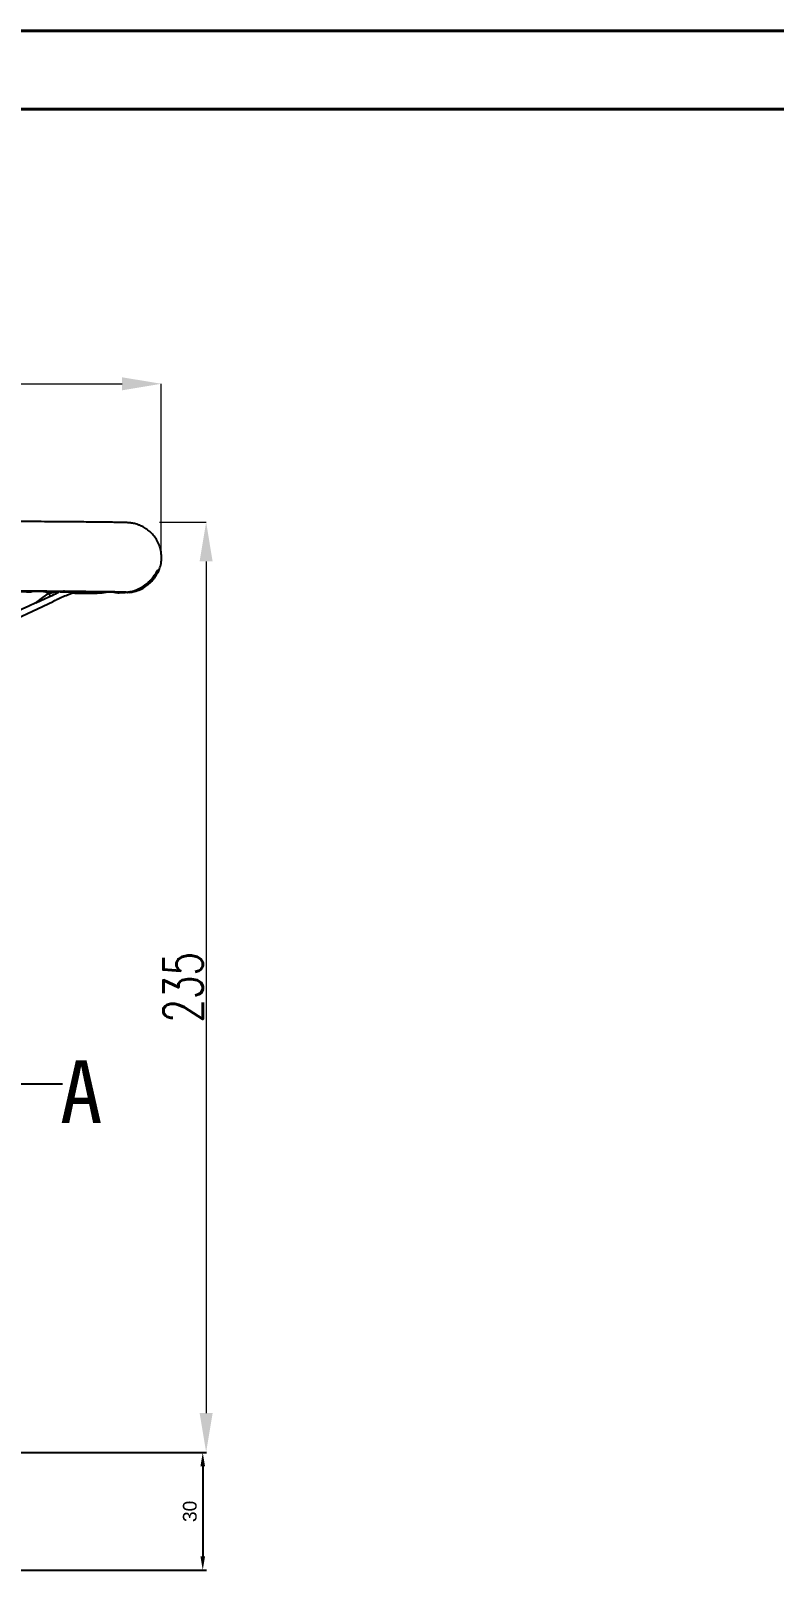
# Model space of a CAD drawing. Header units: millimetres. Extents: x 2462 to 4142, y 835 to 2023.
# Drawn here: x 3185.8 to 3375.4, y 1630.6 to 2023.3 of the extents above; entities that cross this region are included whole.
import ezdxf

# ---------------------------------------------------------------- set-up
doc = ezdxf.new("R2010")
doc.units = ezdxf.units.MM
for name, color, linetype, lineweight in [('AM_5', 3, 'Continuous', 25), ('文字', 7, 'Continuous', 13), ('标注', 3, 'Continuous', 13), ('粗实线', 7, 'Continuous', 40)]:
    doc.layers.add(name, color=color, linetype=linetype, lineweight=lineweight)
doc.layers.add('layer 1', color=7, linetype='Continuous')
doc.styles.add('SLDTEXTSTYLE1', font='txt.shx', dxfattribs={"width": 0.7, "bigfont": 'gbcbig.shx'})
doc.styles.get("Standard").update_dxf_attribs({"font": 'arial.ttf'})
doc.styles.add('STYLE1', font='txt.shx', dxfattribs={"width": 0.8, "height": 3, "bigfont": 'hzdx.shx'})
doc.dimstyles.new('AM_ISO$0', dxfattribs={"dimtxt": 3.5, "dimasz": 3.5, "dimexe": 1, "dimexo": 1, "dimgap": 1.5, "dimtad": 1, "dimdsep": 46, "dimtxsty": 'Standard', "dimcen": 0, "dimclrd": 256, "dimclre": 256, "dimclrt": 2, "dimadec": 0, "dimazin": 2, "dimtp": 0.1, "dimtm": 0.1, "dimtfac": 0.71, "dimtdec": 3, "dimtmove": 0, "dimatfit": 3, "dimfxl": 0, "dimlwd": -1, "dimlwe": -1, "dimarcsym": 0})
doc.dimstyles.new('SLDDIMSTYLE12$0', dxfattribs={"dimtxt": 12, "dimasz": 10, "dimexe": 0, "dimexo": 0.0625, "dimgap": 0.875, "dimtad": 1, "dimdec": 1, "dimlfac": 1.8, "dimrnd": 1e-09, "dimzin": 12, "dimdsep": 46, "dimtxsty": 'SLDTEXTSTYLE1', "dimcen": 0.09, "dimdle": 8.16, "dimclrd": 3, "dimclre": 3, "dimadec": 0, "dimazin": 3, "dimtfac": 1, "dimtdec": 1, "dimtofl": 0, "dimtmove": 0, "dimatfit": 3, "dimfxl": 0, "dimfrac": 2, "dimtolj": 1, "dimlwd": 5, "dimlwe": 5, "dimarcsym": 0})

# ---------------------------------------------------------------- blocks, each defined once
blk = doc.blocks.new('*D25')
at = {"layer": 'Defpoints', "color": 0, "transparency": 16777216}
for p in [(3219.05, 1933.25), (2915.99, 1888.01), (3219.05, 1888.01)]:
    blk.add_point(p, dxfattribs=at)
at = {"layer": '标注', "color": 3, "lineweight": 5, "transparency": 16777216}
blk.add_line((2915.99, 1888.08), (2915.99, 1933.25), dxfattribs=at)
at = {"layer": '标注', "color": 3, "linetype": 'Continuous', "lineweight": 5, "transparency": 16777216}
for p, q in [((2925.99, 1933.25), (3209.05, 1933.25)), ((3219.05, 1888.08), (3219.05, 1933.25))]:
    blk.add_line(p, q, dxfattribs=at)
at = {"layer": '标注', "color": 3, "transparency": 16777216}
for points in [[(2925.99, 1934.91), (2925.99, 1931.58), (2915.99, 1933.25)], [(3209.05, 1934.91), (3209.05, 1931.58), (3219.05, 1933.25)]]:
    blk.add_solid(points, dxfattribs=at)
at = {"layer": '标注', "color": 0, "transparency": 16777216, "insert": (3067.52, 1939.12), "char_height": 10, "attachment_point": 5, "style": 'SLDTEXTSTYLE1'}
blk.add_mtext('\\A1;300', dxfattribs=at)
blk = doc.blocks.new('*D26')
at = {"layer": 'Defpoints', "color": 0, "transparency": 16777216}
for p in [(3218.49, 1897.93), (3130.07, 1660.73), (3230.49, 1660.73)]:
    blk.add_point(p, dxfattribs=at)
at = {"layer": '标注', "color": 3, "lineweight": 5, "transparency": 16777216}
blk.add_line((3218.55, 1897.93), (3230.49, 1897.93), dxfattribs=at)
at = {"layer": '标注', "color": 3, "linetype": 'Continuous', "lineweight": 5, "transparency": 16777216}
for p, q in [((3230.49, 1887.93), (3230.49, 1670.73)), ((3130.14, 1660.73), (3230.49, 1660.73))]:
    blk.add_line(p, q, dxfattribs=at)
at = {"layer": '标注', "color": 3, "transparency": 16777216}
for points in [[(3228.82, 1887.93), (3232.15, 1887.93), (3230.49, 1897.93)], [(3228.82, 1670.73), (3232.15, 1670.73), (3230.49, 1660.73)]]:
    blk.add_solid(points, dxfattribs=at)
at = {"layer": '标注', "color": 0, "transparency": 16777216, "insert": (3224.61, 1779.33), "char_height": 10, "attachment_point": 5, "rotation": 90, "style": 'SLDTEXTSTYLE1'}
blk.add_mtext('\\A1;235', dxfattribs=at)
blk = doc.blocks.new('*D46')
at = {"layer": 'AM_5', "linetype": 'ByBlock', "transparency": 16777216}
blk.add_line((3140.14, 1660.65), (3230.62, 1660.65), dxfattribs=at)
at = {"layer": 'AM_5', "linetype": 'Continuous', "transparency": 16777216}
for p, q in [((3229.62, 1657.15), (3229.62, 1634.15)), ((3140.14, 1630.65), (3230.62, 1630.65))]:
    blk.add_line(p, q, dxfattribs=at)
at = {"layer": 'AM_5', "transparency": 16777216}
for points in [[(3229.04, 1657.15), (3230.21, 1657.15), (3229.62, 1660.65)], [(3229.04, 1634.15), (3230.21, 1634.15), (3229.62, 1630.65)]]:
    blk.add_solid(points, dxfattribs=at)
at = {"layer": 'Defpoints', "color": 0, "transparency": 16777216}
for p in [(3139.14, 1660.65), (3139.14, 1630.65), (3229.62, 1630.65)]:
    blk.add_point(p, dxfattribs=at)
at = {"layer": 'AM_5', "color": 2, "transparency": 16777216, "insert": (3226.34, 1645.65), "char_height": 3.5, "attachment_point": 5, "rotation": 90}
blk.add_mtext('30', dxfattribs=at)

msp = doc.modelspace()

# ---------------------------------------------------------------- linework, layer by layer
at = {"color": 7, "linetype": 'Continuous', "lineweight": 25}
for p, q in [((3151.048, 1858.809), (3191.437, 1877.756)), ((3181.288, 1880.291), (3185.772, 1880.258)), ((3186.017, 1880.384), (3181.363, 1880.413)), ((3185.772, 1880.258), (3186.017, 1880.384)), ((3186.061, 1880.335), (3185.827, 1880.218)), ((3186.025, 1880.293), (3186.173, 1880.369)), ((3190.275, 1879.745), (3189.269, 1880.323)), ((3190.275, 1879.745), (3192.233, 1880.288)), ((3191.766, 1877.912), (3191.437, 1877.756)), ((3193.49, 1880.16), (3193.619, 1880.278)), ((3193.49, 1880.16), (3193.869, 1880.156)), ((3194.392, 1880.325), (3194.268, 1880.186)), ((3194.268, 1880.186), (3197.646, 1880.152)), ((3197.92, 1880.296), (3194.392, 1880.325)), ((3195.158, 1879.363), (3195.128, 1879.352)), ((3197.366, 1880.218), (3195.158, 1879.363)), ((3196.661, 1879.945), (3197.197, 1879.908)), ((3197.576, 1879.853), (3197.524, 1879.855)), ((3197.524, 1879.855), (3197.567, 1879.853)), ((3197.576, 1879.853), (3202.64, 1879.883)), ((3197.646, 1880.152), (3197.92, 1880.296)), ((3197.804, 1880.18), (3198.003, 1880.285)), ((3202.622, 1879.883), (3202.679, 1879.887)), ((3202.679, 1879.887), (3202.64, 1879.883)), ((3203.238, 1879.885), (3202.64, 1879.883)), ((3202.65, 1879.89), (3203.419, 1879.895)), ((3203.419, 1879.895), (3203.559, 1879.954)), ((3207.389, 1880.042), (3207.916, 1879.982)), ((3208.272, 1879.941), (3208.262, 1879.942)), ((3208.272, 1879.941), (3209.825, 1879.981)), ((3210.399, 1879.992), (3208.856, 1879.949)), ((3209.79, 1879.982), (3209.368, 1880.005)), ((3209.79, 1879.982), (3209.819, 1879.988)), ((3209.805, 1879.981), (3209.825, 1879.982)), ((3209.819, 1879.988), (3209.825, 1879.981)), ((3210.399, 1879.992), (3209.825, 1879.981)), ((3210.416, 1879.998), (3210.574, 1880.003)), ((3210.574, 1880.003), (3210.547, 1880.056))]:
    msp.add_line(p, q, dxfattribs=at)
at = {"color": 7, "linetype": 'Continuous', "lineweight": 25, "flags": 128}
msp.add_lwpolyline([(3187.048, 1877.382), (3188.855, 1878.705), (3190.275, 1879.745)], dxfattribs=at)
at = {"color": 7, "linetype": 'Continuous', "lineweight": 25}
for centre, radius, start, end in [((3214.879, 1887.025), 3.562, 318.40996, 339.08522), ((3218.274, 1884.939), 0.818, 73.44819, 94.71903), ((3193.883, 1881.748), 4.127, 209.03679, 220.48957)]:
    msp.add_arc(centre, radius, start, end, dxfattribs=at)
for points, knots in [([(3218.485, 1885.705), (3218.639, 1886.147), (3218.967, 1887.09), (3219.138, 1888.655), (3219.041, 1890.28), (3218.649, 1891.827), (3218.04, 1893.193), (3217.266, 1894.369), (3216.38, 1895.349), (3215.433, 1896.135), (3214.479, 1896.733), (3213.582, 1897.155), (3212.803, 1897.428), (3212.174, 1897.592), (3211.692, 1897.687), (3211.317, 1897.743), (3211.006, 1897.778), (3210.721, 1897.803), (3210.407, 1897.823), (3209.943, 1897.844), (3209.226, 1897.865), (3208.092, 1897.89), (3206.672, 1897.914), (3204.924, 1897.939), (3202.893, 1897.963), (3200.573, 1897.988), (3197.964, 1898.012), (3195.07, 1898.037), (3191.896, 1898.061), (3188.45, 1898.086), (3184.737, 1898.111), (3180.765, 1898.135), (3176.544, 1898.16), (3172.083, 1898.184), (3167.39, 1898.208), (3162.477, 1898.232), (3157.354, 1898.255), (3152.033, 1898.278), (3146.525, 1898.3), (3140.844, 1898.322), (3134.993, 1898.344), (3130.204, 1898.361), (3127.325, 1898.37), (3126.493, 1898.373)], [0, 0, 0, 0, 0.0079196, 0.0168724, 0.0264298, 0.0353607, 0.0437515, 0.0516648, 0.0591206, 0.0661069, 0.072571, 0.0783858, 0.083384, 0.087719, 0.0919955, 0.096824, 0.1029102, 0.111382, 0.1241644, 0.1458179, 0.1859723, 0.2234477, 0.263159, 0.3018342, 0.3401259, 0.3782445, 0.4162719, 0.4542465, 0.4921881, 0.5301082, 0.5680135, 0.6059082, 0.6437954, 0.6816768, 0.7195538, 0.7574275, 0.7952986, 0.8331675, 0.8710346, 0.9089005, 0.9467651, 0.9846289, 1, 1, 1, 1]), ([(3210.091, 1880.081), (3210.429, 1880.119), (3211.577, 1880.248), (3213.479, 1880.911), (3215.45, 1882.225), (3216.8, 1883.669), (3217.497, 1884.685), (3217.911, 1885.356), (3218.123, 1885.706), (3218.185, 1885.742), (3218.206, 1885.754)], [0, 0, 0, 0, 0.0787785, 0.2675309, 0.4579374, 0.6295892, 0.7625011, 0.8280057, 0.9415138, 1, 1, 1, 1]), ([(3214.14, 1881.401), (3214.197, 1881.43), (3214.688, 1881.681), (3215.456, 1882.309), (3216.368, 1883.175), (3216.99, 1883.932), (3217.362, 1884.444), (3217.532, 1884.685), (3217.528, 1884.679), (3217.527, 1884.678)], [0, 0, 0, 0, 0.0304493, 0.2622235, 0.4820828, 0.6829034, 0.8360242, 0.9511726, 1, 1, 1, 1]), ([(3214.806, 1881.415), (3215.176, 1881.67), (3215.937, 1882.193), (3216.829, 1883.109), (3217.503, 1883.969), (3217.923, 1884.643), (3218.052, 1884.877), (3218.099, 1884.962)], [0, 0, 0, 0, 0.2259785, 0.4648151, 0.6795385, 0.8828111, 1, 1, 1, 1]), ([(3216.985, 1883.941), (3217.06, 1883.981), (3217.344, 1884.134), (3217.835, 1884.589), (3218.281, 1885.15), (3218.421, 1885.573), (3218.466, 1885.708)], [0, 0, 0, 0, 0.119173, 0.45295508, 0.82457465, 1, 1, 1, 1]), ([(3210.281, 1880.126), (3210.668, 1880.169), (3211.581, 1880.268), (3212.901, 1880.707), (3213.747, 1881.181), (3214.14, 1881.401)], [0, 0, 0, 0, 0.2830568, 0.666266, 1, 1, 1, 1]), ([(3210.749, 1880.049), (3211.112, 1880.081), (3212.006, 1880.162), (3213.347, 1880.627), (3214.349, 1881.077), (3214.779, 1881.396), (3214.806, 1881.415)], [0, 0, 0, 0, 0.2496995, 0.6144499, 0.9763661, 1, 1, 1, 1]), ([(3187.048, 1877.382), (3177.672, 1873), (3158.802, 1864.183), (3139.927, 1855.383), (3130.432, 1850.957)], [0, 0, 0, 0, 0.496926, 1, 1, 1, 1]), ([(3180.498, 1880.253), (3180.741, 1880.252), (3182.589, 1880.24), (3184.322, 1880.228), (3185.827, 1880.218)], [0, 0, 0, 0, 0.13144304, 1, 1, 1, 1]), ([(3185.772, 1880.258), (3185.854, 1880.262), (3185.997, 1880.269), (3186.083, 1880.323), (3186.12, 1880.346)], [0, 0, 0, 0, 0.5713985, 1, 1, 1, 1]), ([(3186.12, 1880.346), (3186.136, 1880.351), (3186.177, 1880.363), (3186.159, 1880.378), (3186.081, 1880.384), (3186.027, 1880.384), (3186.017, 1880.384)], [0, 0, 0, 0, 0.24056028, 0.60457243, 0.93014316, 1, 1, 1, 1]), ([(3186.061, 1880.335), (3187.398, 1880.325), (3190.077, 1880.306), (3192.438, 1880.288), (3193.619, 1880.278)], [0, 0, 0, 0, 0.4993494, 1, 1, 1, 1]), ([(3193.775, 1880.289), (3193.661, 1880.29), (3191.324, 1880.309), (3188.657, 1880.328), (3186.12, 1880.346)], [0, 0, 0, 0, 0.0488647, 1, 1, 1, 1]), ([(3193.11, 1880.255), (3191.963, 1880.264), (3189.784, 1880.281), (3187.317, 1880.297), (3186.148, 1880.305)], [0, 0, 0, 0, 0.5262338, 1, 1, 1, 1]), ([(3187.048, 1877.382), (3188.019, 1877.832), (3189.233, 1878.394), (3190.492, 1878.956), (3190.745, 1879.068)], [0, 0, 0, 0, 0.79988967, 1, 1, 1, 1]), ([(3190.745, 1879.068), (3191.351, 1879.357), (3192.196, 1879.76), (3192.886, 1880.145), (3193.081, 1880.254)], [0, 0, 0, 0, 0.7167443, 1, 1, 1, 1]), ([(3195.129, 1879.352), (3194.114, 1878.939), (3192.934, 1878.459), (3191.909, 1877.979), (3191.766, 1877.912)], [0, 0, 0, 0, 0.8603256, 1, 1, 1, 1]), ([(3193.619, 1880.278), (3193.53, 1880.273), (3193.357, 1880.262), (3193.19, 1880.257), (3193.11, 1880.255)], [0, 0, 0, 0, 0.520031, 1, 1, 1, 1]), ([(3193.11, 1880.255), (3193.239, 1880.221), (3193.369, 1880.187), (3193.489, 1880.16), (3193.49, 1880.16)], [0, 0, 0, 0, 0.9923511, 1, 1, 1, 1]), ([(3194.392, 1880.325), (3194.344, 1880.325), (3194.247, 1880.323), (3194.022, 1880.308), (3193.854, 1880.295), (3193.775, 1880.289)], [0, 0, 0, 0, 0.3443109, 0.6909789, 1, 1, 1, 1]), ([(3193.775, 1880.289), (3193.85, 1880.265), (3194.041, 1880.203), (3194.183, 1880.192), (3194.268, 1880.186)], [0, 0, 0, 0, 0.3972147, 1, 1, 1, 1]), ([(3196.748, 1879.979), (3196.87, 1879.943), (3197.143, 1879.862), (3197.416, 1879.857), (3197.567, 1879.853)], [0, 0, 0, 0, 0.44677288, 1, 1, 1, 1]), ([(3202.622, 1879.883), (3201.767, 1879.877), (3200.233, 1879.867), (3198.385, 1879.858), (3197.567, 1879.853)], [0, 0, 0, 0, 0.5569482, 1, 1, 1, 1]), ([(3197.646, 1880.152), (3197.706, 1880.152), (3197.772, 1880.151), (3197.799, 1880.18), (3197.802, 1880.183)], [0, 0, 0, 0, 0.9106729, 1, 1, 1, 1]), ([(3209.384, 1880.055), (3209.238, 1880.059), (3208.71, 1880.076), (3207.321, 1880.104), (3204.82, 1880.141), (3201.719, 1880.178), (3199.078, 1880.203), (3197.834, 1880.215)], [0, 0, 0, 0, 0.0889167, 0.3205627, 0.5522086, 0.7890244, 1, 1, 1, 1]), ([(3197.995, 1880.282), (3197.997, 1880.282), (3198.019, 1880.289), (3197.988, 1880.294), (3197.938, 1880.296), (3197.92, 1880.296)], [0, 0, 0, 0, 0.04543727, 0.63676414, 1, 1, 1, 1]), ([(3197.92, 1880.241), (3199.159, 1880.229), (3201.691, 1880.205), (3204.962, 1880.166), (3207.74, 1880.124), (3209.255, 1880.092), (3209.809, 1880.074), (3209.928, 1880.07)], [0, 0, 0, 0, 0.2027255, 0.4142923, 0.670881, 0.9292511, 1, 1, 1, 1]), ([(3210.091, 1880.081), (3209.76, 1880.091), (3209.051, 1880.112), (3207.263, 1880.145), (3204.798, 1880.181), (3201.75, 1880.217), (3199.204, 1880.241), (3197.943, 1880.253)], [0, 0, 0, 0, 0.1786266, 0.3830779, 0.5875292, 0.7957006, 1, 1, 1, 1]), ([(3203.238, 1879.885), (3202.448, 1879.879), (3200.914, 1879.868), (3199.063, 1879.858), (3198.165, 1879.853)], [0, 0, 0, 0, 0.5146969, 1, 1, 1, 1]), ([(3202.622, 1879.883), (3202.451, 1879.89), (3201.92, 1879.91), (3201.429, 1880.072), (3201.096, 1880.183)], [0, 0, 0, 0, 0.3214441, 1, 1, 1, 1]), ([(3203.602, 1879.937), (3203.966, 1879.957), (3204.458, 1879.984), (3204.931, 1880.136), (3205.054, 1880.176)], [0, 0, 0, 0, 0.7396395, 1, 1, 1, 1]), ([(3207.393, 1880.035), (3207.472, 1880.014), (3207.75, 1879.94), (3208.036, 1879.941), (3208.242, 1879.942)], [0, 0, 0, 0, 0.2816427, 1, 1, 1, 1]), ([(3209.79, 1879.982), (3209.543, 1879.972), (3209.175, 1879.959), (3208.472, 1879.946), (3208.242, 1879.942)], [0, 0, 0, 0, 0.6727115, 1, 1, 1, 1]), ([(3209.928, 1880.07), (3209.963, 1880.079), (3210.001, 1880.088), (3210.086, 1880.124), (3210.093, 1880.127)], [0, 0, 0, 0, 0.9147937, 1, 1, 1, 1]), ([(3210.547, 1880.056), (3210.484, 1880.026), (3210.415, 1879.994), (3210.4, 1879.992), (3210.399, 1879.992)], [0, 0, 0, 0, 0.92378717, 1, 1, 1, 1])]:
    msp.add_open_spline(points, degree=3, knots=knots, dxfattribs=at)
at = {"layer": 'layer 1'}
msp.add_line((3180.216, 1754.681), (3193.811, 1754.681), dxfattribs=at)
at = {"layer": '粗实线'}
for p, q in [((4142.221, 2023.282), (2462.221, 2023.282)), ((4122.221, 2003.282), (2562.221, 2003.282))]:
    msp.add_line(p, q, dxfattribs=at)

# ---------------------------------------------------------------- texts
at = {"layer": '文字', "insert": (3198.626, 1752.727), "char_height": 16, "width": 240, "attachment_point": 5, "style": 'STYLE1'}
msp.add_mtext('\\pt176;{\\fSimSun|b0|i0|c134|p2;\\W1;A}', dxfattribs=at)

# ---------------------------------------------------------------- dimensions: what is measured, and where the dimension line sits
at = {"layer": 'AM_5'}
dim = msp.add_linear_dim(base=(3229.623, 1630.649), p1=(3139.136, 1660.649), p2=(3139.136, 1630.649), angle=90, dimstyle='AM_ISO$0', override={"dimpost": ''}, dxfattribs=at)
dim.commit()
dim.dimension.update_dxf_attribs({"geometry": '*D46', "text_midpoint": (3226.335, 1645.649)})
at = {"layer": '标注'}
dim = msp.add_linear_dim(base=(3219.054, 1933.247), p1=(2915.99, 1888.013), p2=(3219.054, 1888.013), text='300', dimstyle='SLDDIMSTYLE12$0', override={"dimtxt": 10, "dimtdec": 3, "dimtzin": 0}, dxfattribs=at)
dim.commit()
dim.dimension.update_dxf_attribs({"geometry": '*D25', "text_midpoint": (3067.522, 1939.122)})
dim = msp.add_linear_dim(base=(3230.485, 1660.731), p1=(3218.485, 1897.934), p2=(3130.073, 1660.731), angle=90, text='235', dimstyle='SLDDIMSTYLE12$0', override={"dimtxt": 10, "dimtdec": 3, "dimtzin": 0}, dxfattribs=at)
dim.commit()
dim.dimension.update_dxf_attribs({"geometry": '*D26', "text_midpoint": (3224.61, 1779.332)})

doc.saveas('drawing.dxf')
